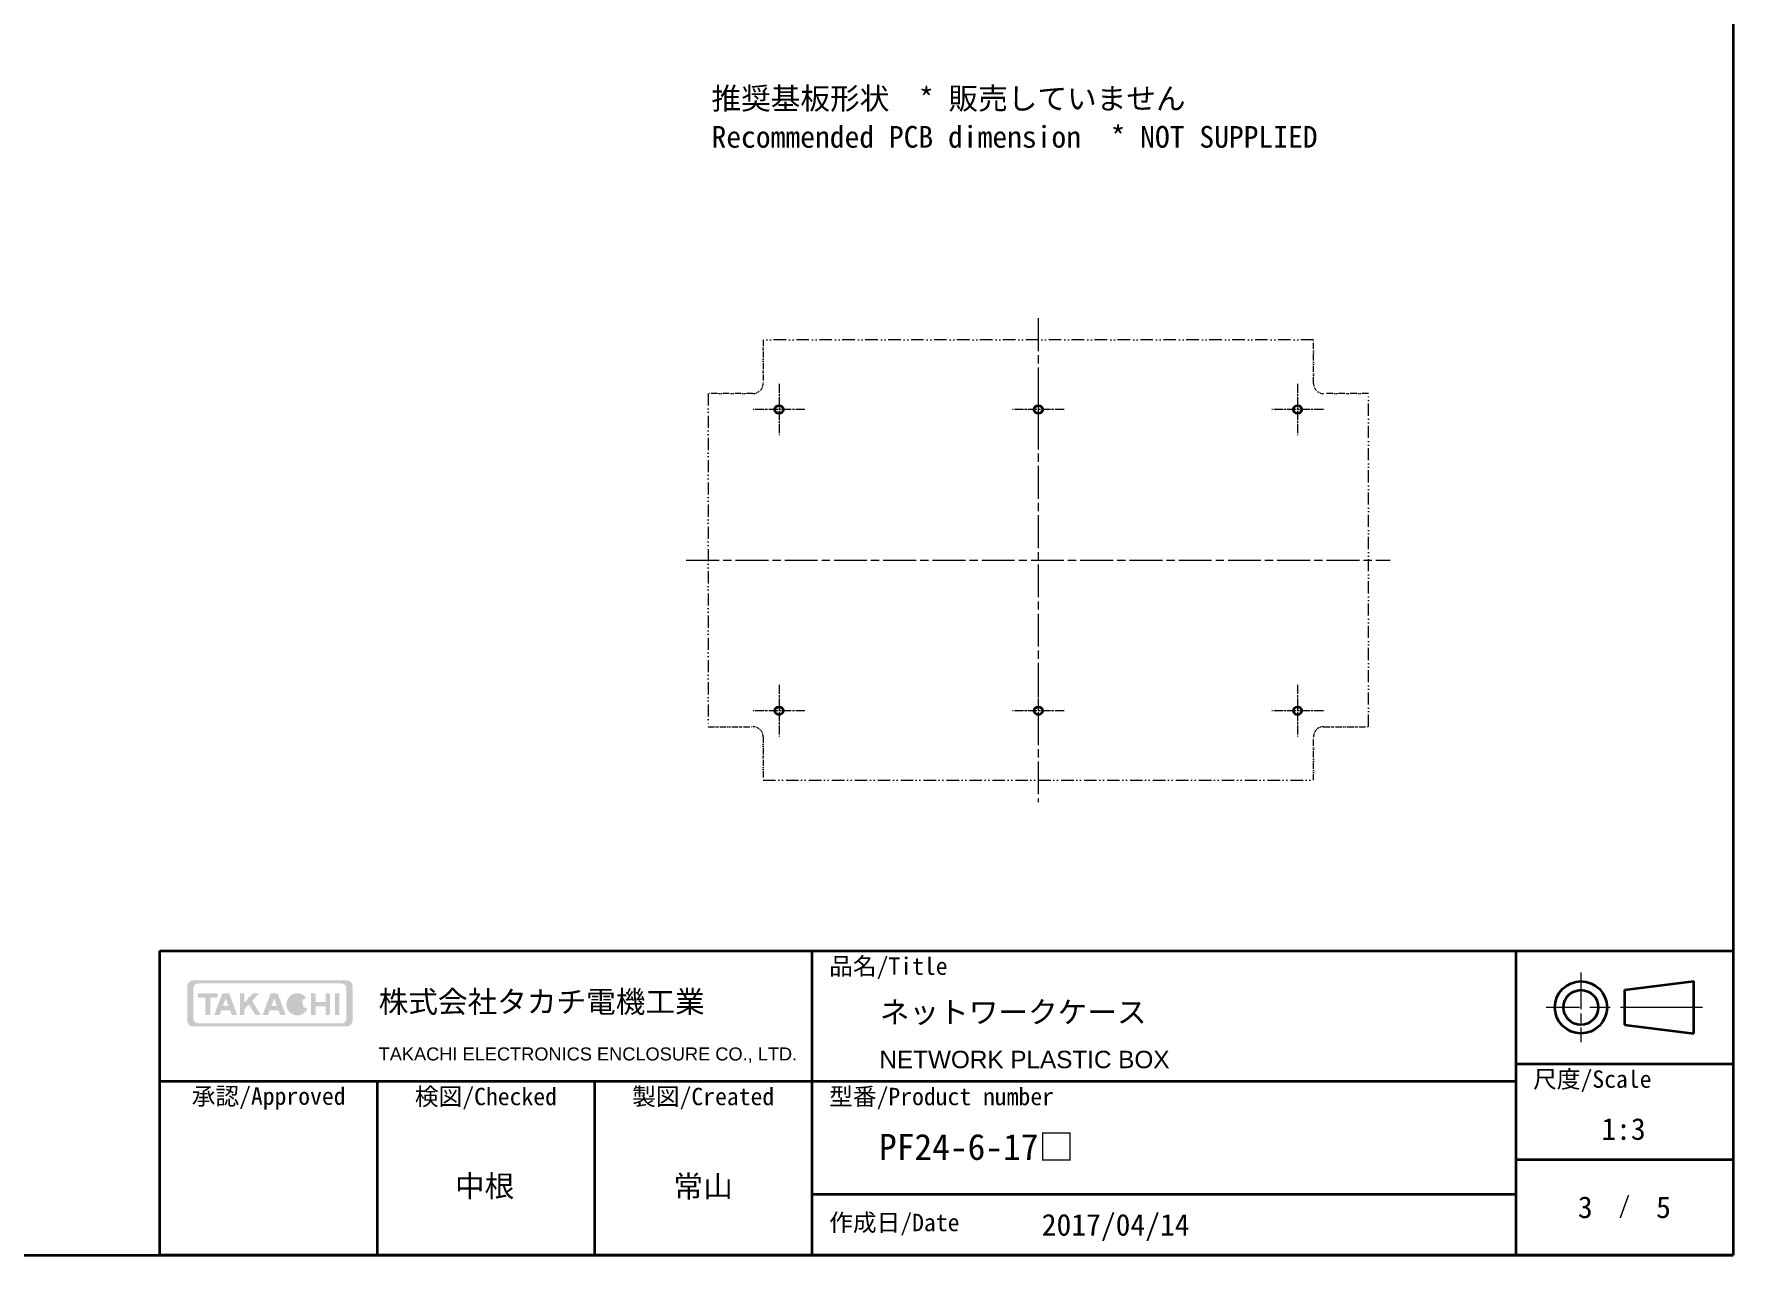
# Model space of a CAD drawing. Header units: millimetres. Extents: x 29 to 4761, y 16 to 859.
# Drawn here: x 2395 to 2981, y 16 to 438 of the extents above; entities that cross this region are included whole.
import ezdxf
from ezdxf.enums import TextEntityAlignment as Align

# ---------------------------------------------------------------- set-up
doc = ezdxf.new("R2010")
doc.units = ezdxf.units.MM
doc.header["$LTSCALE"] = 2
doc.linetypes.add('CHAIN', pattern=[0.3543, 0.2362, -0.0295, 0.0591, -0.0295])
doc.linetypes.add('DASH_DOUBLE_DOT', pattern=[0.4398, 0.24, -0.06, 0.0098, -0.06, 0.01, -0.06])
for name, color, linetype, lineweight in [('Border (ISO)', 7, 'Continuous', 35), ('Hatch (ISO)', 1, 'Continuous', 18), ('Symbol (ISO)', 7, 'Continuous', 18), ('Title (ISO)', 7, 'Continuous', 35), ('Visible (ISO)', 7, 'Continuous', 35)]:
    doc.layers.add(name, color=color, linetype=linetype, lineweight=lineweight)
doc.layers.add('Center Mark (ISO)', color=7, linetype='Continuous', lineweight=18, true_color=0x80ffff)
doc.layers.add('Centerline (ISO)', color=7, linetype='Continuous', lineweight=18, true_color=0x80ffff)
doc.styles.add('textstyle4', font='msgothic.ttc')
doc.styles.add('textstyle5', font='arial.ttf')

# ---------------------------------------------------------------- blocks, each defined once
blk = doc.blocks.new('図面枠 tk図枠')
at = {"layer": 'Border (ISO)'}
for p in [(405.5, 289), (14.5, 8)]:
    blk.add_line(p, (405.5, 8), dxfattribs=at)
blk = doc.blocks.new('表題欄 tk表題欄')
at = {"layer": 'Hatch (ISO)', "transparency": 33554687}
h = blk.add_hatch(color=256, dxfattribs=at)
edge = h.paths.add_edge_path(flags=0)
edge.add_arc((95.58, 236.3), 0.596, 270, 360)
edge.add_line((96.17, 236.3), (96.17, 239.71))
edge.add_arc((95.58, 239.71), 0.596, 0, 90)
edge.add_line((95.58, 240.31), (79.14, 240.31))
edge.add_arc((79.14, 239.71), 0.596, 90, 180)
edge.add_line((78.54, 239.71), (78.54, 236.3))
edge.add_arc((79.14, 236.3), 0.596, 180, 270)
edge.add_line((79.14, 235.7), (95.58, 235.7))
edge = h.paths.add_edge_path(flags=0)
edge.add_line((77.84, 239.96), (77.84, 236.05))
edge.add_arc((78.54, 236.05), 0.702, 180, 270)
edge.add_line((78.54, 235.35), (96.17, 235.35))
edge.add_arc((96.17, 236.05), 0.702, 270, 360)
edge.add_line((96.87, 236.05), (96.87, 239.96))
edge.add_arc((96.17, 239.96), 0.702, 0, 90)
edge.add_line((96.17, 240.66), (78.54, 240.66))
edge.add_arc((78.54, 239.96), 0.702, 90, 180)
for points in [[(79.07, 239.15), (79.07, 238.66), (79.92, 238.66), (79.92, 236.66), (80.51, 236.66), (80.51, 238.66), (81.36, 238.66), (81.36, 239.15)], [(85.68, 236.66), (84.94, 237.89), (84.42, 237.32), (84.42, 236.66), (83.9, 236.66), (83.9, 239.15), (84.42, 239.15), (84.42, 238.1), (85.39, 239.15), (86.11, 239.15), (85.32, 238.3), (86.3, 236.66)], [(92.09, 239.15), (92.09, 236.66), (92.61, 236.66), (92.61, 237.66), (93.77, 237.66), (93.77, 236.66), (94.29, 236.66), (94.29, 239.15), (93.77, 239.15), (93.77, 238.15), (92.61, 238.15), (92.61, 239.15)], [(94.84, 239.15), (94.84, 236.66), (95.36, 236.66), (95.36, 239.15)]]:
    blk.add_hatch(color=256, dxfattribs=at).paths.add_polyline_path(points, flags=0)
h = blk.add_hatch(color=256, dxfattribs=at)
h.paths.add_polyline_path([(82.59, 237.71), (81.95, 237.71), (82.27, 238.58)], flags=0)
h.paths.add_polyline_path([(82.78, 237.2), (81.76, 237.2), (81.57, 236.66), (80.95, 236.66), (81.86, 239.15), (82.68, 239.15), (83.59, 236.66), (82.98, 236.66)], flags=0)
h = blk.add_hatch(color=256, dxfattribs=at)
h.paths.add_polyline_path([(87.53, 237.71), (88.16, 237.71), (87.85, 238.58)], flags=0)
h.paths.add_polyline_path([(87.14, 236.66), (87.34, 237.2), (88.35, 237.2), (88.55, 236.66), (89.17, 236.66), (88.25, 239.15), (87.44, 239.15), (86.52, 236.66)], flags=0)
h = blk.add_hatch(color=256, dxfattribs=at)
edge = h.paths.add_edge_path(flags=0)
edge.add_arc((90.52, 237.9), 1.27, 38.5505, 336.582)
edge.add_line((91.69, 237.4), (91.17, 237.62))
edge.add_ellipse((90.52, 237.9), major_axis=(0, -0.8), ratio=0.867347, start_angle=-235.349, end_angle=69.4109, ccw=False)
edge.add_line((91.09, 238.36), (91.52, 238.7))
at = {"layer": 'Title (ISO)'}
for p, q in [((74.71, 244.05), (255.71, 244.05)), ((74.71, 209.05), (74.71, 244.05)), ((149.71, 244.05), (149.71, 209.05)), ((230.71, 244.05), (230.71, 209.05)), ((255.71, 244.05), (255.71, 209.05)), ((243.21, 239.55), (251.21, 240.55)), ((251.21, 234.55), (251.21, 240.55)), ((243.21, 239.55), (243.21, 235.55)), ((243.21, 235.55), (251.21, 234.55)), ((230.71, 231.05), (255.71, 231.05)), ((74.71, 229.05), (230.71, 229.05)), ((99.71, 229.05), (99.71, 209.05)), ((124.71, 229.05), (124.71, 209.05)), ((230.71, 220.05), (255.71, 220.05)), ((149.71, 216.05), (230.71, 216.05)), ((255.71, 209.05), (74.71, 209.05))]:
    blk.add_line(p, q, dxfattribs=at)
at = {"layer": 'Title (ISO)', "color": 4, "linetype": 'CHAIN', "lineweight": 18, "ltscale": 8.88956}
blk.add_line((238.21, 241.55), (238.21, 233.55), dxfattribs=at)
at = {"layer": 'Title (ISO)', "color": 4, "linetype": 'CHAIN', "lineweight": 18, "ltscale": 20.001633}
blk.add_line((252.21, 237.55), (234.21, 237.55), dxfattribs=at)
at = {"layer": 'Title (ISO)'}
for radius in [3, 2]:
    blk.add_circle((238.21, 237.55), radius, dxfattribs=at)
at = {"layer": 'Title (ISO)', "color": 1, "char_height": 2, "line_spacing_factor": 1.5, "style": 'textstyle4'}
for s, insert, attachment_point in [('\\fMS Gothic|b0|i0|undefinedundefined|undefinedundefined;\\H2.0000;品名/Title', (151.71, 242.05), 4), ('\\fMS Gothic|b0|i0|undefinedundefined|undefinedundefined;\\H2.0000;尺度/Scale', (232.71, 229.05), 4), ('\\fMS Gothic|b0|i0|undefinedundefined|undefinedundefined;\\H2.0000;承認/Approved', (87.21, 227.05), 5), ('\\fMS Gothic|b0|i0|undefinedundefined|undefinedundefined;\\H2.0000;検図/Checked', (112.21, 227.05), 5), ('\\fMS Gothic|b0|i0|undefinedundefined|undefinedundefined;\\H2.0000;製図/Created', (137.21, 227.05), 5), ('\\fMS Gothic|b0|i0|undefinedundefined|undefinedundefined;\\H2.0000;型番/Product number', (151.71, 227.05), 4), ('\\fMS Gothic|b0|i0|undefinedundefined|undefinedundefined;\\H2.0000;作成日/Date', (151.71, 212.55), 4)]:
    blk.add_mtext(s, dxfattribs=dict(at, insert=insert, attachment_point=attachment_point))
at = {"layer": 'Title (ISO)', "color": 7, "line_spacing_factor": 1.5, "style": 'textstyle4'}
for s, insert, char_height, attachment_point in [('株式会社タカチ電機工業', (99.87, 238.05), 2.5, 4), ('\\fArial|b0|i0|undefinedundefined|undefinedundefined;\\H1.4986;TAKACHI ELECTRONICS ENCLOSURE CO., LTD.', (99.87, 232.05), 1.4986, 4), ('\\fMS Gothic|b0|i0|undefinedundefined|undefinedundefined;\\H2.0000;/', (243.21, 214.55), 2, 5)]:
    blk.add_mtext(s, dxfattribs=dict(at, insert=insert, char_height=char_height, attachment_point=attachment_point))
at = {"layer": 'Title (ISO)', "color": 7}
for tag, height, style, p in [('<品名>', 2.5, 'textstyle4', (157.54, 237)), ('<Title>', 2, 'textstyle5', (157.5, 231.55)), ('<型番>', 3, 'textstyle4', (157.44, 221.49))]:
    blk.add_attdef(tag, text='', height=height, dxfattribs=dict(at, style=style)).set_placement(p, align=Align.MIDDLE_LEFT)
at = {"layer": 'Title (ISO)', "color": 7, "style": 'textstyle4'}
for tag, p in [('<尺度>', (243.11, 223.55)), ('<承認>', (87.21, 217.05)), ('<検図>', (112.07, 217)), ('<製図>', (137.21, 216.96)), ('<ページ_No.>', (238.86, 214.55)), ('<総ページ数>', (247.71, 214.55)), ('作成日', (184.67, 212.53))]:
    blk.add_attdef(tag, text='', height=2.5, dxfattribs=at).set_placement(p, align=Align.MIDDLE_CENTER)

msp = doc.modelspace()

# ---------------------------------------------------------------- linework, layer by layer
at = {"layer": 'Center Mark (ISO)', "linetype": 'CHAIN', "ltscale": 6.593064}
for p, q in [((2652.18, 316.78), (2652.18, 298.98)), ((2741.68, 316.78), (2741.68, 298.98)), ((2831.18, 316.78), (2831.18, 298.98)), ((2661.08, 307.88), (2643.28, 307.88)), ((2750.58, 307.88), (2732.78, 307.88)), ((2840.08, 307.88), (2822.28, 307.88)), ((2652.18, 212.78), (2652.18, 194.98)), ((2741.68, 212.78), (2741.68, 194.98)), ((2831.18, 212.78), (2831.18, 194.98)), ((2661.08, 203.88), (2643.28, 203.88)), ((2750.58, 203.88), (2732.78, 203.88)), ((2840.08, 203.88), (2822.28, 203.88))]:
    msp.add_line(p, q, dxfattribs=at)
at = {"layer": 'Centerline (ISO)', "linetype": 'CHAIN', "ltscale": 23.990969}
for p, q in [((2741.68, 339.38), (2741.68, 172.38)), ((2620.18, 255.88), (2863.18, 255.88))]:
    msp.add_line(p, q, dxfattribs=at)
at = {"layer": 'Visible (ISO)', "linetype": 'DASH_DOUBLE_DOT', "lineweight": 18, "ltscale": 4.475807}
for p, q in [((2646.68, 331.88), (2646.68, 316.88)), ((2836.68, 316.88), (2836.68, 331.88)), ((2646.68, 194.88), (2646.68, 179.88)), ((2836.68, 179.88), (2836.68, 194.88))]:
    msp.add_line(p, q, dxfattribs=at)
at = {"layer": 'Visible (ISO)', "linetype": 'DASH_DOUBLE_DOT', "lineweight": 18, "ltscale": 9.000303}
for p, q in [((2836.68, 331.88), (2646.68, 331.88)), ((2646.68, 179.88), (2836.68, 179.88))]:
    msp.add_line(p, q, dxfattribs=at)
at = {"layer": 'Visible (ISO)', "linetype": 'DASH_DOUBLE_DOT', "lineweight": 18, "ltscale": 4.625004}
for p, q in [((2643.18, 313.38), (2627.68, 313.38)), ((2855.68, 313.38), (2840.18, 313.38)), ((2627.68, 198.38), (2643.18, 198.38)), ((2840.18, 198.38), (2855.68, 198.38))]:
    msp.add_line(p, q, dxfattribs=at)
at = {"layer": 'Visible (ISO)', "linetype": 'DASH_DOUBLE_DOT', "lineweight": 18, "ltscale": 8.716084}
for p, q in [((2627.68, 313.38), (2627.68, 198.38)), ((2855.68, 198.38), (2855.68, 313.38))]:
    msp.add_line(p, q, dxfattribs=at)
at = {"layer": 'Visible (ISO)'}
for centre in [(2652.18, 307.88), (2741.68, 307.88), (2831.18, 307.88), (2652.18, 203.88), (2741.68, 203.88), (2831.18, 203.88)]:
    msp.add_circle(centre, 1.4, dxfattribs=at)
at = {"layer": 'Visible (ISO)', "linetype": 'DASH_DOUBLE_DOT', "lineweight": 18, "ltscale": 1.640406}
for centre, start, end in [((2643.18, 316.88), 270, 0), ((2840.18, 316.88), 180, 270), ((2643.18, 194.88), 0, 90), ((2840.18, 194.88), 90, 180)]:
    msp.add_arc(centre, 3.5, start, end, dxfattribs=at)

# ---------------------------------------------------------------- block references
at = {"xscale": 3, "yscale": 3, "zscale": 3}
msp.add_blockref('図面枠 tk図枠', (1765, -8), dxfattribs=at)
ref = msp.add_blockref('表題欄 tk表題欄', (2214.37, -611.16), dxfattribs=dict(xscale=3, yscale=3, zscale=3))
ref.add_attrib('<品名>', 'ネットワークケース', dxfattribs={"layer": 'Title (ISO)', "color": 7, "height": 7.5, "style": 'textstyle4'}).set_placement((2686.99, 99.85), align=Align.MIDDLE_LEFT)
ref.add_attrib('<型番>', 'PF24-6-17□', dxfattribs={"layer": 'Title (ISO)', "color": 7, "height": 9, "style": 'textstyle4'}).set_placement((2686.68, 53.32), align=Align.MIDDLE_LEFT)
ref.add_attrib('<尺度>', '1:3', dxfattribs={"layer": 'Title (ISO)', "color": 7, "height": 7.5, "style": 'textstyle4'}).set_placement((2943.7, 59.5), align=Align.MIDDLE_CENTER)
ref.add_attrib('作成日', '2017/04/14', dxfattribs={"layer": 'Title (ISO)', "color": 7, "height": 7.5, "style": 'textstyle4'}).set_placement((2768.39, 26.44), align=Align.MIDDLE_CENTER)
ref.add_attrib('<検図>', '中根', dxfattribs={"layer": 'Title (ISO)', "color": 7, "height": 7.5, "style": 'textstyle4'}).set_placement((2550.57, 39.83), align=Align.MIDDLE_CENTER)
ref.add_attrib('<製図>', '常山', dxfattribs={"layer": 'Title (ISO)', "color": 7, "height": 7.5, "style": 'textstyle4'}).set_placement((2626, 39.72), align=Align.MIDDLE_CENTER)
ref.add_attrib('<Title>', 'NETWORK PLASTIC BOX', dxfattribs={"layer": 'Title (ISO)', "color": 7, "height": 6, "style": 'textstyle5'}).set_placement((2686.86, 83.5), align=Align.MIDDLE_LEFT)
ref.add_attrib('<ページ_No.>', '3', dxfattribs={"layer": 'Title (ISO)', "color": 7, "height": 7.5, "style": 'textstyle4'}).set_placement((2930.5, 32.5), align=Align.MIDDLE_CENTER)
ref.add_attrib('<総ページ数>', '5', dxfattribs={"layer": 'Title (ISO)', "color": 7, "height": 7.5, "style": 'textstyle4'}).set_placement((2957.5, 32.5), align=Align.MIDDLE_CENTER)

# ---------------------------------------------------------------- texts
at = {"layer": 'Symbol (ISO)', "color": 7, "insert": (2628.88, 408.54), "char_height": 7.5, "width": 235, "attachment_point": 4, "line_spacing_factor": 1.058182, "style": 'textstyle4'}
msp.add_mtext('{推奨基板形状\u3000* 販売していません\\PRecommended PCB dimension\u3000* NOT SUPPLIED}', dxfattribs=at)

doc.saveas('drawing.dxf')
